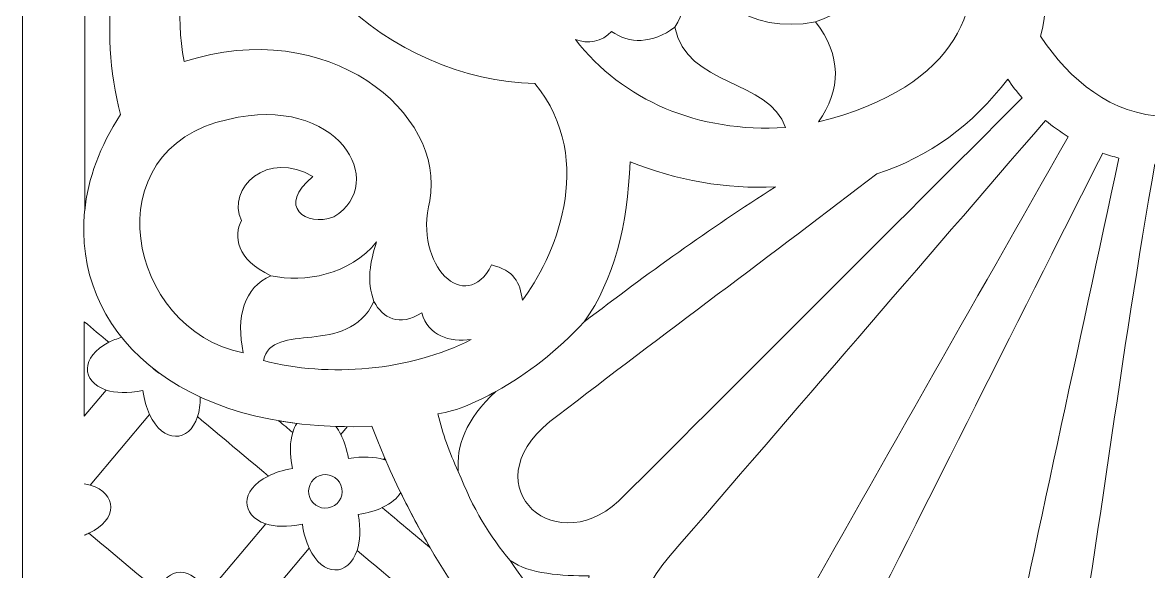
# Model space of a CAD drawing. Header units: centimetres. Extents: x -15.2 to -1.9, y -4.3 to 9.5.
# Drawn here: x -15.164 to -12.013, y -2.351 to -0.813 of the extents above; entities that cross this region are included whole.
import ezdxf

# ---------------------------------------------------------------- set-up
doc = ezdxf.new("R2010")
doc.units = ezdxf.units.CM
doc.header["$MEASUREMENT"] = 0
doc.layers.add('layer 1', color=7, linetype='Continuous')

msp = doc.modelspace()

# ---------------------------------------------------------------- linework, layer by layer
at = {"layer": 'layer 1', "color": 250, "lineweight": 9}
for points, knots in [([(-8.76942, 9.5), (-8.76942, 9.5), (-8.76942, -4.26057), (-8.76942, -4.26057), (-8.76942, -4.26057), (-8.76942, -4.26057), (-15.16363, -4.26057), (-15.16363, -4.26057), (-15.16363, -4.26057), (-15.16363, -4.26057), (-15.16363, 9.5), (-15.16363, 9.5), (-15.16363, 9.5), (-15.16363, 9.5), (-8.76942, 9.5), (-8.76942, 9.5)], [0, 0, 0, 0, 0.2, 0.2, 0.2, 0.2, 0.4, 0.4, 0.4, 0.4, 0.6, 0.6, 0.6, 0.6, 1, 1, 1, 1]), ([(-13.3387, -0.82631), (-13.29304, -0.75189), (-13.28693, -0.67747), (-13.2988, -0.60304), (-13.2988, -0.60304), (-13.26008, -0.7391), (-13.134, -0.8461), (-12.94522, -0.81157)], [0, 0, 0, 0, 0.3333333, 0.3333333, 0.3333333, 0.3333333, 1, 1, 1, 1]), ([(-8.94224, -1.35043), (-8.91487, -1.67363), (-9.19705, -1.96564), (-9.74655, -1.94407), (-9.74655, -1.94407), (-9.91841, -2.38971), (-10.2209, -2.77132), (-10.60669, -3.04153), (-10.60669, -3.04153), (-10.99247, -3.31173), (-11.46152, -3.47052), (-11.96648, -3.47052), (-11.96648, -3.47052), (-12.47145, -3.47052), (-12.94051, -3.31173), (-13.32629, -3.04153), (-13.32629, -3.04153), (-13.71208, -2.77132), (-14.01456, -2.38971), (-14.18643, -1.94407), (-14.18643, -1.94407), (-14.74159, -1.96586), (-15.0239, -1.66756), (-14.98979, -1.34041)], [0, 0, 0, 0, 0.1428571, 0.1428571, 0.1428571, 0.1428571, 0.2857143, 0.2857143, 0.2857143, 0.2857143, 0.4285714, 0.4285714, 0.4285714, 0.4285714, 0.5714286, 0.5714286, 0.5714286, 0.5714286, 0.7142857, 0.7142857, 0.7142857, 0.7142857, 1, 1, 1, 1]), ([(-14.18025, -1.59443), (-14.20134, -1.53881), (-14.1915, -1.48319), (-14.17298, -1.42757), (-14.17298, -1.42757), (-14.24796, -1.52053), (-14.37505, -1.54256), (-14.46844, -1.52238)], [0, 0, 0, 0, 0.3333333, 0.3333333, 0.3333333, 0.3333333, 1, 1, 1, 1]), ([(-14.92963, -1.84248), (-14.90408, -1.85073), (-14.86964, -1.8525), (-14.82705, -1.84386), (-14.82705, -1.84386), (-14.82306, -1.8704), (-14.8164, -1.89267), (-14.80802, -1.91082)], [0, 0, 0, 0, 0.3333333, 0.3333333, 0.3333333, 0.3333333, 1, 1, 1, 1]), ([(-14.40769, -1.96158), (-14.41529, -1.98686), (-14.41672, -2.0205), (-14.40835, -2.06179), (-14.40835, -2.06179), (-14.43524, -2.0668), (-14.45765, -2.0743), (-14.47581, -2.08337)], [0, 0, 0, 0, 0.3333333, 0.3333333, 0.3333333, 0.3333333, 1, 1, 1, 1]), ([(-14.15334, -2.03697), (-14.17835, -2.02943), (-14.2113, -2.02744), (-14.25178, -2.03419), (-14.25178, -2.03419), (-14.25677, -2.0073), (-14.26428, -1.98489), (-14.27335, -1.96672)], [0, 0, 0, 0, 0.3333333, 0.3333333, 0.3333333, 0.3333333, 1, 1, 1, 1]), ([(-14.22769, -2.29157), (-14.21953, -2.26629), (-14.21721, -2.23253), (-14.22417, -2.19075), (-14.22417, -2.19075), (-14.19765, -2.18676), (-14.17537, -2.18011), (-14.15724, -2.17173)], [0, 0, 0, 0, 0.3333333, 0.3333333, 0.3333333, 0.3333333, 1, 1, 1, 1]), ([(-14.48331, -2.21696), (-14.45778, -2.22522), (-14.42334, -2.227), (-14.38075, -2.21836), (-14.38075, -2.21836), (-14.37676, -2.2449), (-14.37011, -2.26716), (-14.36172, -2.2853)], [0, 0, 0, 0, 0.3333333, 0.3333333, 0.3333333, 0.3333333, 1, 1, 1, 1])]:
    msp.add_open_spline(points, degree=3, knots=knots, dxfattribs=at)
at = {"layer": 'layer 1', "color": 7, "lineweight": 9}
for points, knots in [([(-12.93647, -1.0914), (-12.87343, -1.0025), (-12.87125, -0.90485), (-12.94522, -0.81157), (-12.94522, -0.81157), (-12.69237, -0.72195), (-12.82572, -0.48001), (-12.98458, -0.53831), (-12.98458, -0.53831), (-12.97383, -0.78261), (-13.31085, -0.57676), (-13.11136, -0.41371), (-13.11136, -0.41371), (-12.60655, -0.11148), (-12.14275, -0.89665), (-12.93647, -1.0914)], [0, 0, 0, 0, 0.2, 0.2, 0.2, 0.2, 0.4, 0.4, 0.4, 0.4, 0.6, 0.6, 0.6, 0.6, 1, 1, 1, 1]), ([(-14.98971, -1.34027), (-14.98035, -1.25071), (-14.94734, -1.15898), (-14.88965, -1.07108), (-14.88965, -1.07108), (-14.95199, -0.82933), (-14.91594, -0.576), (-14.79837, -0.31309), (-14.79837, -0.31309), (-14.86962, -0.26537), (-14.93451, -0.2148), (-14.98993, -0.1599), (-14.98993, -0.1599), (-14.98993, -0.1599), (-14.98971, -1.34027), (-14.98971, -1.34027)], [0, 0, 0, 0, 0.2, 0.2, 0.2, 0.2, 0.4, 0.4, 0.4, 0.4, 0.6, 0.6, 0.6, 0.6, 1, 1, 1, 1]), ([(-13.76512, -1.59107), (-13.68057, -1.47972), (-13.55211, -1.20369), (-13.72996, -0.98356), (-13.72996, -0.98356), (-14.13093, -0.97712), (-14.53622, -0.61966), (-14.50692, -0.18422), (-14.50692, -0.18422), (-14.65489, -0.41308), (-14.75993, -0.65129), (-14.71155, -0.92281), (-14.71155, -0.92281), (-14.30975, -0.79173), (-13.97829, -1.06564), (-14.02412, -1.3129), (-14.02412, -1.3129), (-14.07048, -1.4941), (-13.92235, -1.63585), (-13.85146, -1.49196), (-13.85146, -1.49196), (-13.78751, -1.50794), (-13.77153, -1.54099), (-13.76512, -1.59107)], [0, 0, 0, 0, 0.1428571, 0.1428571, 0.1428571, 0.1428571, 0.2857143, 0.2857143, 0.2857143, 0.2857143, 0.4285714, 0.4285714, 0.4285714, 0.4285714, 0.5714286, 0.5714286, 0.5714286, 0.5714286, 0.7142857, 0.7142857, 0.7142857, 0.7142857, 1, 1, 1, 1]), ([(-11.96648, -0.44529), (-12.0539, -0.56095), (-12.21772, -0.57023), (-12.33841, -0.51724), (-12.33841, -0.51724), (-12.29045, -0.62555), (-12.28735, -0.73695), (-12.3152, -0.85145), (-12.3152, -0.85145), (-12.23377, -0.97581), (-12.11599, -1.07134), (-11.96648, -1.07657), (-11.96648, -1.07657), (-11.81697, -1.07134), (-11.69919, -0.97581), (-11.61777, -0.85145), (-11.61777, -0.85145), (-11.64562, -0.73695), (-11.64253, -0.62555), (-11.59457, -0.51724), (-11.59457, -0.51724), (-11.71526, -0.57023), (-11.87906, -0.56095), (-11.96648, -0.44529)], [0, 0, 0, 0, 0.1428571, 0.1428571, 0.1428571, 0.1428571, 0.2857143, 0.2857143, 0.2857143, 0.2857143, 0.4285714, 0.4285714, 0.4285714, 0.4285714, 0.5714286, 0.5714286, 0.5714286, 0.5714286, 0.7142857, 0.7142857, 0.7142857, 0.7142857, 1, 1, 1, 1]), ([(-13.61676, -0.86107), (-13.48382, -1.03087), (-13.27566, -1.12268), (-13.0288, -1.10726), (-13.0288, -1.10726), (-13.07362, -0.97339), (-13.30667, -0.99122), (-13.3387, -0.82631), (-13.3387, -0.82631), (-13.40125, -0.87312), (-13.46683, -0.87394), (-13.51538, -0.83789), (-13.51538, -0.83789), (-13.54185, -0.86755), (-13.58296, -0.87345), (-13.61676, -0.86107)], [0, 0, 0, 0, 0.2, 0.2, 0.2, 0.2, 0.4, 0.4, 0.4, 0.4, 0.6, 0.6, 0.6, 0.6, 1, 1, 1, 1]), ([(-12.40699, -0.97141), (-12.39388, -0.99087), (-12.3825, -1.00648), (-12.36674, -1.02435), (-12.36674, -1.02435), (-12.74311, -1.40089), (-13.11946, -1.77744), (-13.49583, -2.15398), (-13.49583, -2.15398), (-13.68531, -2.32677), (-13.92071, -2.0936), (-13.66587, -1.91391), (-13.66587, -1.91391), (-13.37912, -1.69275), (-13.06039, -1.45786), (-12.77364, -1.23668), (-12.77364, -1.23668), (-12.62538, -1.18974), (-12.50595, -1.10031), (-12.40699, -0.97141)], [0, 0, 0, 0, 0.1666667, 0.1666667, 0.1666667, 0.1666667, 0.3333333, 0.3333333, 0.3333333, 0.3333333, 0.5, 0.5, 0.5, 0.5, 0.6666667, 0.6666667, 0.6666667, 0.6666667, 1, 1, 1, 1]), ([(-14.5512, -1.36799), (-14.57322, -1.41075), (-14.56696, -1.47684), (-14.46844, -1.52238), (-14.46844, -1.52238), (-14.54361, -1.5544), (-14.56763, -1.63802), (-14.54583, -1.73854), (-14.54583, -1.73854), (-14.87374, -1.67355), (-14.96926, -1.16605), (-14.58853, -1.08476), (-14.58853, -1.08476), (-14.28047, -1.01004), (-14.13783, -1.26352), (-14.29232, -1.35694), (-14.29232, -1.35694), (-14.37238, -1.38808), (-14.45332, -1.3267), (-14.35103, -1.24487), (-14.35103, -1.24487), (-14.47635, -1.16843), (-14.59475, -1.27684), (-14.5512, -1.36799)], [0, 0, 0, 0, 0.1428571, 0.1428571, 0.1428571, 0.1428571, 0.2857143, 0.2857143, 0.2857143, 0.2857143, 0.4285714, 0.4285714, 0.4285714, 0.4285714, 0.5714286, 0.5714286, 0.5714286, 0.5714286, 0.7142857, 0.7142857, 0.7142857, 0.7142857, 1, 1, 1, 1]), ([(-13.04537, -2.55634), (-12.77627, -2.08187), (-12.50716, -1.60739), (-12.23805, -1.13291), (-12.23805, -1.13291), (-12.26035, -1.11855), (-12.28179, -1.10363), (-12.30172, -1.08769), (-12.30172, -1.08769), (-12.65162, -1.49377), (-13.00153, -1.89985), (-13.35143, -2.30593), (-13.35143, -2.30593), (-13.59252, -2.57906), (-13.30891, -2.86359), (-13.04537, -2.55634)], [0, 0, 0, 0, 0.2, 0.2, 0.2, 0.2, 0.4, 0.4, 0.4, 0.4, 0.6, 0.6, 0.6, 0.6, 1, 1, 1, 1]), ([(-12.14137, -1.17885), (-12.12717, -1.18374), (-12.11142, -1.18894), (-12.09621, -1.19281), (-12.09621, -1.19281), (-12.21042, -1.72503), (-12.32559, -2.25876), (-12.43982, -2.79097), (-12.43982, -2.79097), (-12.54544, -3.18143), (-13.07736, -3.05313), (-12.90066, -2.68851), (-12.90066, -2.68851), (-12.64756, -2.18611), (-12.39448, -1.68125), (-12.14137, -1.17885)], [0, 0, 0, 0, 0.2, 0.2, 0.2, 0.2, 0.4, 0.4, 0.4, 0.4, 0.6, 0.6, 0.6, 0.6, 1, 1, 1, 1]), ([(-13.592, -1.65146), (-13.50846, -1.53373), (-13.47053, -1.38049), (-13.46386, -1.20296), (-13.46386, -1.20296), (-13.33466, -1.25582), (-13.1937, -1.28039), (-13.05702, -1.27344), (-13.05702, -1.27344), (-13.24309, -1.39144), (-13.41447, -1.51637), (-13.592, -1.65146)], [0, 0, 0, 0, 0.25, 0.25, 0.25, 0.25, 0.5, 0.5, 0.5, 0.5, 1, 1, 1, 1]), ([(-11.96648, -1.21054), (-11.96648, -1.21054), (-11.9953, -1.20952), (-11.9953, -1.20952), (-11.9953, -1.20952), (-12.09083, -1.74517), (-12.15755, -2.30865), (-12.25307, -2.84431), (-12.25307, -2.84431), (-12.29057, -3.06223), (-12.18779, -3.19198), (-11.96648, -3.19509), (-11.96648, -3.19509), (-11.74519, -3.19198), (-11.6424, -3.06223), (-11.67991, -2.84431), (-11.67991, -2.84431), (-11.77543, -2.30865), (-11.84215, -1.74517), (-11.93768, -1.20952), (-11.93768, -1.20952), (-11.93768, -1.20952), (-11.96648, -1.21054), (-11.96648, -1.21054)], [0, 0, 0, 0, 0.1428571, 0.1428571, 0.1428571, 0.1428571, 0.2857143, 0.2857143, 0.2857143, 0.2857143, 0.4285714, 0.4285714, 0.4285714, 0.4285714, 0.5714286, 0.5714286, 0.5714286, 0.5714286, 0.7142857, 0.7142857, 0.7142857, 0.7142857, 1, 1, 1, 1]), ([(-14.18025, -1.59443), (-14.25674, -1.75365), (-14.464, -1.64603), (-14.48979, -1.75989), (-14.48979, -1.75989), (-14.30656, -1.80836), (-14.08061, -1.78879), (-13.90806, -1.70117), (-13.90806, -1.70117), (-13.97039, -1.70839), (-14.02735, -1.69155), (-14.04682, -1.62646), (-14.04682, -1.62646), (-14.10909, -1.6656), (-14.15623, -1.64158), (-14.18025, -1.59443)], [0, 0, 0, 0, 0.2, 0.2, 0.2, 0.2, 0.4, 0.4, 0.4, 0.4, 0.6, 0.6, 0.6, 0.6, 1, 1, 1, 1]), ([(-14.99076, -1.91534), (-14.99076, -1.91534), (-14.92963, -1.84248), (-14.92963, -1.84248), (-14.92963, -1.84248), (-14.99932, -1.81993), (-15.00241, -1.74899), (-14.92211, -1.70887), (-14.92211, -1.70887), (-14.94499, -1.68967), (-14.96788, -1.67046), (-14.99076, -1.65126), (-14.99076, -1.65126), (-14.99076, -1.65126), (-14.99076, -1.91534), (-14.99076, -1.91534)], [0, 0, 0, 0, 0.2, 0.2, 0.2, 0.2, 0.4, 0.4, 0.4, 0.4, 0.6, 0.6, 0.6, 0.6, 1, 1, 1, 1]), ([(-14.78099, -1.79492), (-14.78725, -1.79033), (-14.79338, -1.78564), (-14.79938, -1.78086), (-14.79938, -1.78086), (-14.79451, -1.78701), (-14.78817, -1.79184), (-14.78099, -1.79492)], [0, 0, 0, 0, 0.3333333, 0.3333333, 0.3333333, 0.3333333, 1, 1, 1, 1]), ([(-13.9443, -2.07022), (-13.95075, -2.00165), (-13.92361, -1.92448), (-13.83974, -1.84691), (-13.83974, -1.84691), (-13.88531, -1.87236), (-13.94879, -1.90213), (-14.00172, -1.90923), (-14.00172, -1.90923), (-13.98716, -1.96547), (-13.97082, -2.01656), (-13.9443, -2.07022)], [0, 0, 0, 0, 0.25, 0.25, 0.25, 0.25, 0.5, 0.5, 0.5, 0.5, 1, 1, 1, 1]), ([(-14.78218, -2.40788), (-14.76049, -2.3359), (-14.68839, -2.33183), (-14.64784, -2.41303), (-14.64784, -2.41303), (-14.64784, -2.41303), (-14.48331, -2.21697), (-14.48331, -2.21697), (-14.48331, -2.21697), (-14.55303, -2.19443), (-14.55611, -2.12347), (-14.47581, -2.08337), (-14.47581, -2.08337), (-14.54187, -2.02794), (-14.60792, -1.97251), (-14.67399, -1.91708), (-14.67399, -1.91708), (-14.69761, -1.99042), (-14.77035, -1.9923), (-14.80802, -1.91082), (-14.80802, -1.91082), (-14.80802, -1.91082), (-14.97413, -2.10879), (-14.97413, -2.10879), (-14.97413, -2.10879), (-14.89849, -2.13161), (-14.89568, -2.20548), (-14.97803, -2.24354), (-14.97803, -2.24354), (-14.91275, -2.29831), (-14.84746, -2.3531), (-14.78218, -2.40788)], [0, 0, 0, 0, 0.1111111, 0.1111111, 0.1111111, 0.1111111, 0.2222222, 0.2222222, 0.2222222, 0.2222222, 0.3333333, 0.3333333, 0.3333333, 0.3333333, 0.4444444, 0.4444444, 0.4444444, 0.4444444, 0.5555556, 0.5555556, 0.5555556, 0.5555556, 0.6666667, 0.6666667, 0.6666667, 0.6666667, 0.7777778, 0.7777778, 0.7777778, 0.7777778, 1, 1, 1, 1]), ([(-14.39626, -1.93605), (-14.41357, -1.93391), (-14.43048, -1.93139), (-14.44707, -1.92854), (-14.44707, -1.92854), (-14.43394, -1.93954), (-14.42082, -1.95056), (-14.40769, -1.96158), (-14.40769, -1.96158), (-14.40473, -1.95179), (-14.40085, -1.94328), (-14.39626, -1.93605)], [0, 0, 0, 0, 0.25, 0.25, 0.25, 0.25, 0.5, 0.5, 0.5, 0.5, 1, 1, 1, 1]), ([(-14.25521, -1.9451), (-14.26583, -1.94501), (-14.27634, -1.94479), (-14.28673, -1.94446), (-14.28673, -1.94446), (-14.282, -1.951), (-14.27751, -1.9584), (-14.27335, -1.96672), (-14.27335, -1.96672), (-14.27335, -1.96672), (-14.25521, -1.9451), (-14.25521, -1.9451)], [0, 0, 0, 0, 0.25, 0.25, 0.25, 0.25, 0.5, 0.5, 0.5, 0.5, 1, 1, 1, 1]), ([(-14.14743, -2.03893), (-14.14829, -2.03695), (-14.14916, -2.03498), (-14.15, -2.033), (-14.15, -2.033), (-14.15, -2.033), (-14.15334, -2.03697), (-14.15334, -2.03697), (-14.15334, -2.03697), (-14.15132, -2.03758), (-14.14935, -2.03824), (-14.14743, -2.03893)], [0, 0, 0, 0, 0.25, 0.25, 0.25, 0.25, 0.5, 0.5, 0.5, 0.5, 1, 1, 1, 1]), ([(-14.27003, -2.11812), (-14.27452, -2.09266), (-14.29895, -2.07556), (-14.32441, -2.08005), (-14.32441, -2.08005), (-14.34988, -2.08454), (-14.36697, -2.10896), (-14.36248, -2.13443), (-14.36248, -2.13443), (-14.35799, -2.15988), (-14.33357, -2.17698), (-14.30811, -2.1725), (-14.30811, -2.1725), (-14.28265, -2.168), (-14.26555, -2.14359), (-14.27003, -2.11812)], [0, 0, 0, 0, 0.2, 0.2, 0.2, 0.2, 0.4, 0.4, 0.4, 0.4, 0.6, 0.6, 0.6, 0.6, 1, 1, 1, 1]), ([(-14.02286, -2.28449), (-14.05225, -2.23404), (-14.07982, -2.18241), (-14.10552, -2.12971), (-14.10552, -2.12971), (-14.11519, -2.1454), (-14.1323, -2.16021), (-14.15724, -2.17173), (-14.15724, -2.17173), (-14.11244, -2.20931), (-14.06765, -2.2469), (-14.02286, -2.28449)], [0, 0, 0, 0, 0.25, 0.25, 0.25, 0.25, 0.5, 0.5, 0.5, 0.5, 1, 1, 1, 1]), ([(-14.33588, -2.78236), (-14.31419, -2.7104), (-14.24212, -2.70633), (-14.20154, -2.78752), (-14.20154, -2.78752), (-14.20154, -2.78752), (-14.03703, -2.59146), (-14.03703, -2.59146), (-14.03703, -2.59146), (-14.10673, -2.56891), (-14.10981, -2.49797), (-14.02951, -2.45786), (-14.02951, -2.45786), (-14.09557, -2.40243), (-14.16162, -2.34699), (-14.22767, -2.29157), (-14.22767, -2.29157), (-14.25131, -2.36491), (-14.32405, -2.36678), (-14.36172, -2.2853), (-14.36172, -2.2853), (-14.36172, -2.2853), (-14.52783, -2.48328), (-14.52783, -2.48328), (-14.52783, -2.48328), (-14.45219, -2.50611), (-14.44938, -2.57996), (-14.53173, -2.61803), (-14.53173, -2.61803), (-14.46645, -2.6728), (-14.40116, -2.72759), (-14.33588, -2.78236)], [0, 0, 0, 0, 0.1111111, 0.1111111, 0.1111111, 0.1111111, 0.2222222, 0.2222222, 0.2222222, 0.2222222, 0.3333333, 0.3333333, 0.3333333, 0.3333333, 0.4444444, 0.4444444, 0.4444444, 0.4444444, 0.5555556, 0.5555556, 0.5555556, 0.5555556, 0.6666667, 0.6666667, 0.6666667, 0.6666667, 0.7777778, 0.7777778, 0.7777778, 0.7777778, 1, 1, 1, 1]), ([(-13.7989, -2.32016), (-13.73999, -2.40772), (-13.67498, -2.49087), (-13.60449, -2.56897), (-13.60449, -2.56897), (-13.61396, -2.49661), (-13.59522, -2.42919), (-13.57788, -2.36247), (-13.57788, -2.36247), (-13.65453, -2.36332), (-13.74475, -2.358), (-13.7989, -2.32016)], [0, 0, 0, 0, 0.25, 0.25, 0.25, 0.25, 0.5, 0.5, 0.5, 0.5, 1, 1, 1, 1])]:
    msp.add_open_spline(points, degree=3, knots=knots, dxfattribs=at)
at = {"layer": 'layer 1', "color": 250, "lineweight": 9}
for points in [[(-13.83974, -1.84691), (-13.74745, -1.79606), (-13.66869, -1.73315), (-13.592, -1.65146)], [(-14.88612, -1.69483), (-14.89957, -1.69887), (-14.91156, -1.70361), (-14.92211, -1.70887)], [(-14.67399, -1.91708), (-14.66906, -1.90181), (-14.66627, -1.88344), (-14.66636, -1.86209)], [(-13.9443, -2.07022), (-13.90441, -2.17356), (-13.85494, -2.25452), (-13.7989, -2.32016)], [(-14.97413, -2.10879), (-14.97934, -2.10721), (-14.98488, -2.10589), (-14.99076, -2.10483)], [(-14.99076, -2.24888), (-14.98631, -2.24719), (-14.98207, -2.24541), (-14.97803, -2.24354)]]:
    msp.add_open_spline(points, degree=3, dxfattribs=at)

doc.saveas('drawing.dxf')
